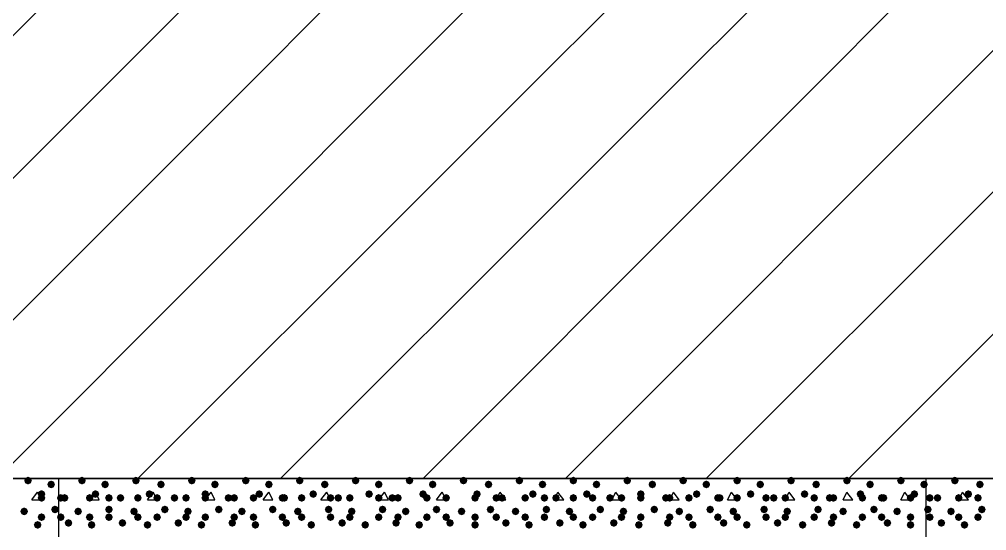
# Model space of a CAD drawing. Header units: millimetres. Extents: x 0 to 420, y 0 to 297.
# Drawn here: x 173.93 to 195.18, y 143.59 to 154.83 of the extents above; entities that cross this region are included whole.
import ezdxf

# ---------------------------------------------------------------- set-up
doc = ezdxf.new("R2010")
doc.units = ezdxf.units.MM
doc.layers.get('0').update_dxf_attribs({"linetype": 'CONTINUOUS'})

msp = doc.modelspace()

# ---------------------------------------------------------------- hatches: boundary and pattern name
at = {"true_color": 0x000007}
for points in [[(174.201667, 144.695333), (174.176796, 144.635537), (174.117, 144.610667), (174.057204, 144.635537), (174.032333, 144.695333), (174.057204, 144.755129), (174.117, 144.78), (174.176796, 144.755129)], [(194.564, 144.695333), (194.539129, 144.635537), (194.479333, 144.610667), (194.419537, 144.635537), (194.394667, 144.695333), (194.419537, 144.755129), (194.479333, 144.78), (194.539129, 144.755129)], [(174.709667, 144.610667), (174.684796, 144.550871), (174.625, 144.526), (174.565204, 144.550871), (174.540333, 144.610667), (174.565204, 144.670462), (174.625, 144.695333), (174.684796, 144.670463)], [(195.114333, 144.610667), (195.089463, 144.550871), (195.029667, 144.526), (194.969871, 144.550871), (194.945, 144.610667), (194.969871, 144.670462), (195.029667, 144.695333), (195.089462, 144.670463)], [(174.498, 144.399), (174.473129, 144.339204), (174.413333, 144.314333), (174.353538, 144.339204), (174.328667, 144.399), (174.353537, 144.458796), (174.413333, 144.483667), (174.473129, 144.458796)], [(174.498, 144.314333), (174.473129, 144.254537), (174.413333, 144.229667), (174.353538, 144.254537), (174.328667, 144.314333), (174.353537, 144.374129), (174.413333, 144.399), (174.473129, 144.374129)], [(194.013667, 144.314333), (193.988796, 144.254537), (193.929, 144.229667), (193.869204, 144.254537), (193.844333, 144.314333), (193.869204, 144.374129), (193.929, 144.399), (193.988796, 144.374129)], [(194.183, 144.314333), (194.158129, 144.254537), (194.098333, 144.229667), (194.038538, 144.254537), (194.013667, 144.314333), (194.038537, 144.374129), (194.098333, 144.399), (194.158129, 144.374129)], [(194.648667, 144.314333), (194.623796, 144.254537), (194.564, 144.229667), (194.504204, 144.254537), (194.479333, 144.314333), (194.504204, 144.374129), (194.564, 144.399), (194.623796, 144.374129)], [(194.860333, 144.399), (194.835462, 144.339204), (194.775667, 144.314333), (194.715871, 144.339204), (194.691, 144.399), (194.715871, 144.458796), (194.775667, 144.483667), (194.835462, 144.458796)], [(195.072, 144.314333), (195.047129, 144.254537), (194.987333, 144.229667), (194.927538, 144.254537), (194.902667, 144.314333), (194.927537, 144.374129), (194.987333, 144.399), (195.047129, 144.374129)], [(174.117, 144.018), (174.092129, 143.958204), (174.032333, 143.933333), (173.972537, 143.958204), (173.947667, 144.018), (173.972537, 144.077796), (174.032333, 144.102667), (174.092129, 144.077796)], [(174.794333, 144.060333), (174.769463, 144.000537), (174.709667, 143.975667), (174.649871, 144.000537), (174.625, 144.060333), (174.649871, 144.120129), (174.709667, 144.145), (174.769462, 144.120129)], [(193.971333, 144.060333), (193.946463, 144.000537), (193.886667, 143.975667), (193.826871, 144.000537), (193.802, 144.060333), (193.826871, 144.120129), (193.886667, 144.145), (193.946462, 144.120129)], [(194.479333, 144.018), (194.454463, 143.958204), (194.394667, 143.933333), (194.334871, 143.958204), (194.31, 144.018), (194.334871, 144.077796), (194.394667, 144.102667), (194.454462, 144.077796)], [(195.156667, 144.060333), (195.131796, 144.000537), (195.072, 143.975667), (195.012204, 144.000537), (194.987333, 144.060333), (195.012204, 144.120129), (195.072, 144.145), (195.131796, 144.120129)], [(174.498, 143.891), (174.473129, 143.831204), (174.413333, 143.806333), (174.353538, 143.831204), (174.328667, 143.891), (174.353537, 143.950796), (174.413333, 143.975667), (174.473129, 143.950796)], [(194.013667, 143.891), (193.988796, 143.831204), (193.929, 143.806333), (193.869204, 143.831204), (193.844333, 143.891), (193.869204, 143.950796), (193.929, 143.975667), (193.988796, 143.950796)], [(194.648667, 143.891), (194.623796, 143.831204), (194.564, 143.806333), (194.504204, 143.831204), (194.479333, 143.891), (194.504204, 143.950796), (194.564, 143.975667), (194.623796, 143.950796)], [(195.072, 143.891), (195.047129, 143.831204), (194.987333, 143.806333), (194.927538, 143.831204), (194.902667, 143.891), (194.927537, 143.950796), (194.987333, 143.975667), (195.047129, 143.950796)], [(174.413333, 143.721667), (174.388463, 143.661871), (174.328667, 143.637), (174.268871, 143.661871), (174.244, 143.721667), (174.268871, 143.781462), (174.328667, 143.806333), (174.388462, 143.781463)], [(194.267667, 143.764), (194.242796, 143.704204), (194.183, 143.679333), (194.123204, 143.704204), (194.098333, 143.764), (194.123204, 143.823796), (194.183, 143.848667), (194.242796, 143.823796)], [(194.775667, 143.721667), (194.750796, 143.661871), (194.691, 143.637), (194.631204, 143.661871), (194.606333, 143.721667), (194.631204, 143.781462), (194.691, 143.806333), (194.750796, 143.781463)]]:
    msp.add_hatch(color=0, dxfattribs=at).paths.add_polyline_path(points, flags=0)
at = {"true_color": 0x000008}
for points in [[(175.387, 144.695333), (175.362129, 144.635537), (175.302333, 144.610667), (175.242538, 144.635537), (175.217667, 144.695333), (175.242537, 144.755129), (175.302333, 144.78), (175.362129, 144.755129)], [(176.572333, 144.695333), (176.547462, 144.635537), (176.487667, 144.610667), (176.427871, 144.635537), (176.403, 144.695333), (176.427871, 144.755129), (176.487667, 144.78), (176.547462, 144.755129)], [(177.8, 144.695333), (177.775129, 144.635537), (177.715333, 144.610667), (177.655538, 144.635537), (177.630667, 144.695333), (177.655537, 144.755129), (177.715333, 144.78), (177.775129, 144.755129)], [(178.985333, 144.695333), (178.960462, 144.635537), (178.900667, 144.610667), (178.840871, 144.635537), (178.816, 144.695333), (178.840871, 144.755129), (178.900667, 144.78), (178.960462, 144.755129)], [(180.170667, 144.695333), (180.145796, 144.635537), (180.086, 144.610667), (180.026204, 144.635537), (180.001333, 144.695333), (180.026204, 144.755129), (180.086, 144.78), (180.145796, 144.755129)], [(181.398333, 144.695333), (181.373462, 144.635537), (181.313667, 144.610667), (181.253871, 144.635537), (181.229, 144.695333), (181.253871, 144.755129), (181.313667, 144.78), (181.373462, 144.755129)], [(182.583667, 144.695333), (182.558796, 144.635537), (182.499, 144.610667), (182.439204, 144.635537), (182.414333, 144.695333), (182.439204, 144.755129), (182.499, 144.78), (182.558796, 144.755129)], [(183.769, 144.695333), (183.744129, 144.635537), (183.684333, 144.610667), (183.624538, 144.635537), (183.599667, 144.695333), (183.624537, 144.755129), (183.684333, 144.78), (183.744129, 144.755129)], [(184.996667, 144.695333), (184.971796, 144.635537), (184.912, 144.610667), (184.852204, 144.635537), (184.827333, 144.695333), (184.852204, 144.755129), (184.912, 144.78), (184.971796, 144.755129)], [(186.182, 144.695333), (186.157129, 144.635537), (186.097333, 144.610667), (186.037537, 144.635537), (186.012667, 144.695333), (186.037537, 144.755129), (186.097333, 144.78), (186.157129, 144.755129)], [(187.367333, 144.695333), (187.342462, 144.635537), (187.282667, 144.610667), (187.222871, 144.635537), (187.198, 144.695333), (187.222871, 144.755129), (187.282667, 144.78), (187.342462, 144.755129)], [(188.595, 144.695333), (188.570129, 144.635537), (188.510333, 144.610667), (188.450538, 144.635537), (188.425667, 144.695333), (188.450537, 144.755129), (188.510333, 144.78), (188.570129, 144.755129)], [(189.780333, 144.695333), (189.755462, 144.635537), (189.695667, 144.610667), (189.635871, 144.635537), (189.611, 144.695333), (189.635871, 144.755129), (189.695667, 144.78), (189.755462, 144.755129)], [(190.965667, 144.695333), (190.940796, 144.635537), (190.881, 144.610667), (190.821204, 144.635537), (190.796333, 144.695333), (190.821204, 144.755129), (190.881, 144.78), (190.940796, 144.755129)], [(192.193333, 144.695333), (192.168462, 144.635537), (192.108667, 144.610667), (192.048871, 144.635537), (192.024, 144.695333), (192.048871, 144.755129), (192.108667, 144.78), (192.168462, 144.755129)], [(193.378667, 144.695333), (193.353796, 144.635537), (193.294, 144.610667), (193.234204, 144.635537), (193.209333, 144.695333), (193.234204, 144.755129), (193.294, 144.78), (193.353796, 144.755129)], [(175.895, 144.610667), (175.870129, 144.550871), (175.810333, 144.526), (175.750538, 144.550871), (175.725667, 144.610667), (175.750537, 144.670462), (175.810333, 144.695333), (175.870129, 144.670463)], [(177.122667, 144.610667), (177.097796, 144.550871), (177.038, 144.526), (176.978204, 144.550871), (176.953333, 144.610667), (176.978204, 144.670462), (177.038, 144.695333), (177.097796, 144.670463)], [(178.308, 144.610667), (178.283129, 144.550871), (178.223333, 144.526), (178.163538, 144.550871), (178.138667, 144.610667), (178.163537, 144.670462), (178.223333, 144.695333), (178.283129, 144.670463)], [(179.493333, 144.610667), (179.468462, 144.550871), (179.408667, 144.526), (179.348871, 144.550871), (179.324, 144.610667), (179.348871, 144.670462), (179.408667, 144.695333), (179.468462, 144.670463)], [(180.721, 144.610667), (180.696129, 144.550871), (180.636333, 144.526), (180.576538, 144.550871), (180.551667, 144.610667), (180.576537, 144.670462), (180.636333, 144.695333), (180.696129, 144.670463)], [(181.906333, 144.610667), (181.881463, 144.550871), (181.821667, 144.526), (181.761871, 144.550871), (181.737, 144.610667), (181.761871, 144.670462), (181.821667, 144.695333), (181.881462, 144.670463)], [(183.091667, 144.610667), (183.066796, 144.550871), (183.007, 144.526), (182.947204, 144.550871), (182.922333, 144.610667), (182.947204, 144.670462), (183.007, 144.695333), (183.066796, 144.670463)], [(184.319333, 144.610667), (184.294463, 144.550871), (184.234667, 144.526), (184.174871, 144.550871), (184.15, 144.610667), (184.174871, 144.670462), (184.234667, 144.695333), (184.294462, 144.670463)], [(185.504667, 144.610667), (185.479796, 144.550871), (185.42, 144.526), (185.360204, 144.550871), (185.335333, 144.610667), (185.360204, 144.670462), (185.42, 144.695333), (185.479796, 144.670463)], [(186.69, 144.610667), (186.665129, 144.550871), (186.605333, 144.526), (186.545538, 144.550871), (186.520667, 144.610667), (186.545537, 144.670462), (186.605333, 144.695333), (186.665129, 144.670463)], [(187.917667, 144.610667), (187.892796, 144.550871), (187.833, 144.526), (187.773204, 144.550871), (187.748333, 144.610667), (187.773204, 144.670462), (187.833, 144.695333), (187.892796, 144.670463)], [(189.103, 144.610667), (189.078129, 144.550871), (189.018333, 144.526), (188.958538, 144.550871), (188.933667, 144.610667), (188.958537, 144.670462), (189.018333, 144.695333), (189.078129, 144.670463)], [(190.288333, 144.610667), (190.263463, 144.550871), (190.203667, 144.526), (190.143871, 144.550871), (190.119, 144.610667), (190.143871, 144.670462), (190.203667, 144.695333), (190.263462, 144.670463)], [(191.516, 144.610667), (191.491129, 144.550871), (191.431333, 144.526), (191.371538, 144.550871), (191.346667, 144.610667), (191.371537, 144.670462), (191.431333, 144.695333), (191.491129, 144.670463)], [(192.701333, 144.610667), (192.676462, 144.550871), (192.616667, 144.526), (192.556871, 144.550871), (192.532, 144.610667), (192.556871, 144.670462), (192.616667, 144.695333), (192.676462, 144.670463)], [(193.886667, 144.610667), (193.861796, 144.550871), (193.802, 144.526), (193.742204, 144.550871), (193.717333, 144.610667), (193.742204, 144.670462), (193.802, 144.695333), (193.861796, 144.670463)], [(174.921333, 144.314333), (174.896462, 144.254537), (174.836667, 144.229667), (174.776871, 144.254537), (174.752, 144.314333), (174.776871, 144.374129), (174.836667, 144.399), (174.896462, 144.374129)], [(175.006, 144.314333), (174.981129, 144.254537), (174.921333, 144.229667), (174.861538, 144.254537), (174.836667, 144.314333), (174.861537, 144.374129), (174.921333, 144.399), (174.981129, 144.374129)], [(175.556333, 144.314333), (175.531462, 144.254537), (175.471667, 144.229667), (175.411871, 144.254537), (175.387, 144.314333), (175.411871, 144.374129), (175.471667, 144.399), (175.531462, 144.374129)], [(175.683333, 144.399), (175.658462, 144.339204), (175.598667, 144.314333), (175.538871, 144.339204), (175.514, 144.399), (175.538871, 144.458796), (175.598667, 144.483667), (175.658462, 144.458796)], [(175.979667, 144.314333), (175.954796, 144.254537), (175.895, 144.229667), (175.835204, 144.254537), (175.810333, 144.314333), (175.835204, 144.374129), (175.895, 144.399), (175.954796, 144.374129)], [(176.233667, 144.314333), (176.208796, 144.254537), (176.149, 144.229667), (176.089204, 144.254537), (176.064333, 144.314333), (176.089204, 144.374129), (176.149, 144.399), (176.208796, 144.374129)], [(176.614667, 144.314333), (176.589796, 144.254537), (176.53, 144.229667), (176.470204, 144.254537), (176.445333, 144.314333), (176.470204, 144.374129), (176.53, 144.399), (176.589796, 144.374129)], [(176.868667, 144.399), (176.843796, 144.339204), (176.784, 144.314333), (176.724204, 144.339204), (176.699333, 144.399), (176.724204, 144.458796), (176.784, 144.483667), (176.843796, 144.458796)], [(177.038, 144.314333), (177.013129, 144.254537), (176.953333, 144.229667), (176.893538, 144.254537), (176.868667, 144.314333), (176.893537, 144.374129), (176.953333, 144.399), (177.013129, 144.374129)], [(177.419, 144.314333), (177.394129, 144.254537), (177.334333, 144.229667), (177.274538, 144.254537), (177.249667, 144.314333), (177.274537, 144.374129), (177.334333, 144.399), (177.394129, 144.374129)], [(177.673, 144.314333), (177.648129, 144.254537), (177.588333, 144.229667), (177.528538, 144.254537), (177.503667, 144.314333), (177.528537, 144.374129), (177.588333, 144.399), (177.648129, 144.374129)], [(178.096333, 144.399), (178.071463, 144.339204), (178.011667, 144.314333), (177.951871, 144.339204), (177.927, 144.399), (177.951871, 144.458796), (178.011667, 144.483667), (178.071462, 144.458796)], [(178.096333, 144.314333), (178.071463, 144.254537), (178.011667, 144.229667), (177.951871, 144.254537), (177.927, 144.314333), (177.951871, 144.374129), (178.011667, 144.399), (178.071462, 144.374129)], [(178.604333, 144.314333), (178.579463, 144.254537), (178.519667, 144.229667), (178.459871, 144.254537), (178.435, 144.314333), (178.459871, 144.374129), (178.519667, 144.399), (178.579462, 144.374129)], [(178.731333, 144.314333), (178.706462, 144.254537), (178.646667, 144.229667), (178.586871, 144.254537), (178.562, 144.314333), (178.586871, 144.374129), (178.646667, 144.399), (178.706462, 144.374129)], [(179.154667, 144.314333), (179.129796, 144.254537), (179.07, 144.229667), (179.010204, 144.254537), (178.985333, 144.314333), (179.010204, 144.374129), (179.07, 144.399), (179.129796, 144.374129)], [(179.281667, 144.399), (179.256796, 144.339204), (179.197, 144.314333), (179.137204, 144.339204), (179.112333, 144.399), (179.137204, 144.458796), (179.197, 144.483667), (179.256796, 144.458796)], [(179.789667, 144.314333), (179.764796, 144.254537), (179.705, 144.229667), (179.645204, 144.254537), (179.620333, 144.314333), (179.645204, 144.374129), (179.705, 144.399), (179.764796, 144.374129)], [(179.832, 144.314333), (179.807129, 144.254537), (179.747333, 144.229667), (179.687537, 144.254537), (179.662667, 144.314333), (179.687537, 144.374129), (179.747333, 144.399), (179.807129, 144.374129)], [(180.213, 144.314333), (180.188129, 144.254537), (180.128333, 144.229667), (180.068537, 144.254537), (180.043667, 144.314333), (180.068537, 144.374129), (180.128333, 144.399), (180.188129, 144.374129)], [(180.467, 144.399), (180.442129, 144.339204), (180.382333, 144.314333), (180.322538, 144.339204), (180.297667, 144.399), (180.322537, 144.458796), (180.382333, 144.483667), (180.442129, 144.458796)], [(180.848, 144.314333), (180.823129, 144.254537), (180.763333, 144.229667), (180.703537, 144.254537), (180.678667, 144.314333), (180.703537, 144.374129), (180.763333, 144.399), (180.823129, 144.374129)], [(181.017333, 144.314333), (180.992462, 144.254537), (180.932667, 144.229667), (180.872871, 144.254537), (180.848, 144.314333), (180.872871, 144.374129), (180.932667, 144.399), (180.992462, 144.374129)], [(181.271333, 144.314333), (181.246462, 144.254537), (181.186667, 144.229667), (181.126871, 144.254537), (181.102, 144.314333), (181.126871, 144.374129), (181.186667, 144.399), (181.246462, 144.374129)], [(181.694667, 144.399), (181.669796, 144.339204), (181.61, 144.314333), (181.550204, 144.339204), (181.525333, 144.399), (181.550204, 144.458796), (181.61, 144.483667), (181.669796, 144.458796)], [(181.906333, 144.314333), (181.881463, 144.254537), (181.821667, 144.229667), (181.761871, 144.254537), (181.737, 144.314333), (181.761871, 144.374129), (181.821667, 144.399), (181.881462, 144.374129)], [(182.202667, 144.314333), (182.177796, 144.254537), (182.118, 144.229667), (182.058204, 144.254537), (182.033333, 144.314333), (182.058204, 144.374129), (182.118, 144.399), (182.177796, 144.374129)], [(182.329667, 144.314333), (182.304796, 144.254537), (182.245, 144.229667), (182.185204, 144.254537), (182.160333, 144.314333), (182.185204, 144.374129), (182.245, 144.399), (182.304796, 144.374129)], [(182.88, 144.399), (182.855129, 144.339204), (182.795333, 144.314333), (182.735538, 144.339204), (182.710667, 144.399), (182.735537, 144.458796), (182.795333, 144.483667), (182.855129, 144.458796)], [(182.964667, 144.314333), (182.939796, 144.254537), (182.88, 144.229667), (182.820204, 144.254537), (182.795333, 144.314333), (182.820204, 144.374129), (182.88, 144.399), (182.939796, 144.374129)], [(183.388, 144.314333), (183.363129, 144.254537), (183.303333, 144.229667), (183.243538, 144.254537), (183.218667, 144.314333), (183.243537, 144.374129), (183.303333, 144.399), (183.363129, 144.374129)], [(183.388, 144.314333), (183.363129, 144.254537), (183.303333, 144.229667), (183.243538, 144.254537), (183.218667, 144.314333), (183.243537, 144.374129), (183.303333, 144.399), (183.363129, 144.374129)], [(184.023, 144.314333), (183.998129, 144.254537), (183.938333, 144.229667), (183.878537, 144.254537), (183.853667, 144.314333), (183.878537, 144.374129), (183.938333, 144.399), (183.998129, 144.374129)], [(184.065333, 144.399), (184.040462, 144.339204), (183.980667, 144.314333), (183.920871, 144.339204), (183.896, 144.399), (183.920871, 144.458796), (183.980667, 144.483667), (184.040462, 144.458796)], [(184.488667, 144.314333), (184.463796, 144.254537), (184.404, 144.229667), (184.344204, 144.254537), (184.319333, 144.314333), (184.344204, 144.374129), (184.404, 144.399), (184.463796, 144.374129)], [(184.615667, 144.314333), (184.590796, 144.254537), (184.531, 144.229667), (184.471204, 144.254537), (184.446333, 144.314333), (184.471204, 144.374129), (184.531, 144.399), (184.590796, 144.374129)], [(185.123667, 144.314333), (185.098796, 144.254537), (185.039, 144.229667), (184.979204, 144.254537), (184.954333, 144.314333), (184.979204, 144.374129), (185.039, 144.399), (185.098796, 144.374129)], [(185.293, 144.399), (185.268129, 144.339204), (185.208333, 144.314333), (185.148538, 144.339204), (185.123667, 144.399), (185.148537, 144.458796), (185.208333, 144.483667), (185.268129, 144.458796)], [(185.547, 144.314333), (185.522129, 144.254537), (185.462333, 144.229667), (185.402537, 144.254537), (185.377667, 144.314333), (185.402537, 144.374129), (185.462333, 144.399), (185.522129, 144.374129)], [(185.801, 144.314333), (185.776129, 144.254537), (185.716333, 144.229667), (185.656538, 144.254537), (185.631667, 144.314333), (185.656537, 144.374129), (185.716333, 144.399), (185.776129, 144.374129)], [(186.182, 144.314333), (186.157129, 144.254537), (186.097333, 144.229667), (186.037537, 144.254537), (186.012667, 144.314333), (186.037537, 144.374129), (186.097333, 144.399), (186.157129, 144.374129)], [(186.478333, 144.399), (186.453463, 144.339204), (186.393667, 144.314333), (186.333871, 144.339204), (186.309, 144.399), (186.333871, 144.458796), (186.393667, 144.483667), (186.453462, 144.458796)], [(186.605333, 144.314333), (186.580462, 144.254537), (186.520667, 144.229667), (186.460871, 144.254537), (186.436, 144.314333), (186.460871, 144.374129), (186.520667, 144.399), (186.580462, 144.374129)], [(186.986333, 144.314333), (186.961462, 144.254537), (186.901667, 144.229667), (186.841871, 144.254537), (186.817, 144.314333), (186.841871, 144.374129), (186.901667, 144.399), (186.961462, 144.374129)], [(187.240333, 144.314333), (187.215462, 144.254537), (187.155667, 144.229667), (187.095871, 144.254537), (187.071, 144.314333), (187.095871, 144.374129), (187.155667, 144.399), (187.215462, 144.374129)], [(187.663667, 144.399), (187.638796, 144.339204), (187.579, 144.314333), (187.519204, 144.339204), (187.494333, 144.399), (187.519204, 144.458796), (187.579, 144.483667), (187.638796, 144.458796)], [(187.663667, 144.314333), (187.638796, 144.254537), (187.579, 144.229667), (187.519204, 144.254537), (187.494333, 144.314333), (187.519204, 144.374129), (187.579, 144.399), (187.638796, 144.374129)], [(188.214, 144.314333), (188.189129, 144.254537), (188.129333, 144.229667), (188.069538, 144.254537), (188.044667, 144.314333), (188.069537, 144.374129), (188.129333, 144.399), (188.189129, 144.374129)], [(188.298667, 144.314333), (188.273796, 144.254537), (188.214, 144.229667), (188.154204, 144.254537), (188.129333, 144.314333), (188.154204, 144.374129), (188.214, 144.399), (188.273796, 144.374129)], [(188.722, 144.314333), (188.697129, 144.254537), (188.637333, 144.229667), (188.577538, 144.254537), (188.552667, 144.314333), (188.577537, 144.374129), (188.637333, 144.399), (188.697129, 144.374129)], [(188.891333, 144.399), (188.866462, 144.339204), (188.806667, 144.314333), (188.746871, 144.339204), (188.722, 144.399), (188.746871, 144.458796), (188.806667, 144.483667), (188.866462, 144.458796)], [(189.357, 144.314333), (189.332129, 144.254537), (189.272333, 144.229667), (189.212538, 144.254537), (189.187667, 144.314333), (189.212537, 144.374129), (189.272333, 144.399), (189.332129, 144.374129)], [(189.399333, 144.314333), (189.374462, 144.254537), (189.314667, 144.229667), (189.254871, 144.254537), (189.23, 144.314333), (189.254871, 144.374129), (189.314667, 144.399), (189.374462, 144.374129)], [(189.780333, 144.314333), (189.755462, 144.254537), (189.695667, 144.229667), (189.635871, 144.254537), (189.611, 144.314333), (189.635871, 144.374129), (189.695667, 144.399), (189.755462, 144.374129)], [(190.076667, 144.399), (190.051796, 144.339204), (189.992, 144.314333), (189.932204, 144.339204), (189.907333, 144.399), (189.932204, 144.458796), (189.992, 144.483667), (190.051796, 144.458796)], [(190.415333, 144.314333), (190.390462, 144.254537), (190.330667, 144.229667), (190.270871, 144.254537), (190.246, 144.314333), (190.270871, 144.374129), (190.330667, 144.399), (190.390462, 144.374129)], [(190.584667, 144.314333), (190.559796, 144.254537), (190.5, 144.229667), (190.440204, 144.254537), (190.415333, 144.314333), (190.440204, 144.374129), (190.5, 144.399), (190.559796, 144.374129)], [(190.838667, 144.314333), (190.813796, 144.254537), (190.754, 144.229667), (190.694204, 144.254537), (190.669333, 144.314333), (190.694204, 144.374129), (190.754, 144.399), (190.813796, 144.374129)], [(191.262, 144.399), (191.237129, 144.339204), (191.177333, 144.314333), (191.117538, 144.339204), (191.092667, 144.399), (191.117537, 144.458796), (191.177333, 144.483667), (191.237129, 144.458796)], [(191.473667, 144.314333), (191.448796, 144.254537), (191.389, 144.229667), (191.329204, 144.254537), (191.304333, 144.314333), (191.329204, 144.374129), (191.389, 144.399), (191.448796, 144.374129)], [(191.812333, 144.314333), (191.787463, 144.254537), (191.727667, 144.229667), (191.667871, 144.254537), (191.643, 144.314333), (191.667871, 144.374129), (191.727667, 144.399), (191.787462, 144.374129)], [(191.897, 144.314333), (191.872129, 144.254537), (191.812333, 144.229667), (191.752537, 144.254537), (191.727667, 144.314333), (191.752537, 144.374129), (191.812333, 144.399), (191.872129, 144.374129)], [(192.489667, 144.399), (192.464796, 144.339204), (192.405, 144.314333), (192.345204, 144.339204), (192.320333, 144.399), (192.345204, 144.458796), (192.405, 144.483667), (192.464796, 144.458796)], [(192.532, 144.314333), (192.507129, 144.254537), (192.447333, 144.229667), (192.387538, 144.254537), (192.362667, 144.314333), (192.387537, 144.374129), (192.447333, 144.399), (192.507129, 144.374129)], [(192.955333, 144.314333), (192.930462, 144.254537), (192.870667, 144.229667), (192.810871, 144.254537), (192.786, 144.314333), (192.810871, 144.374129), (192.870667, 144.399), (192.930462, 144.374129)], [(192.997667, 144.314333), (192.972796, 144.254537), (192.913, 144.229667), (192.853204, 144.254537), (192.828333, 144.314333), (192.853204, 144.374129), (192.913, 144.399), (192.972796, 144.374129)], [(193.590333, 144.314333), (193.565462, 144.254537), (193.505667, 144.229667), (193.445871, 144.254537), (193.421, 144.314333), (193.445871, 144.374129), (193.505667, 144.399), (193.565462, 144.374129)], [(193.675, 144.399), (193.650129, 144.339204), (193.590333, 144.314333), (193.530538, 144.339204), (193.505667, 144.399), (193.530537, 144.458796), (193.590333, 144.483667), (193.650129, 144.458796)], [(175.302333, 144.018), (175.277462, 143.958204), (175.217667, 143.933333), (175.157871, 143.958204), (175.133, 144.018), (175.157871, 144.077796), (175.217667, 144.102667), (175.277462, 144.077796)], [(175.979667, 144.060333), (175.954796, 144.000537), (175.895, 143.975667), (175.835204, 144.000537), (175.810333, 144.060333), (175.835204, 144.120129), (175.895, 144.145), (175.954796, 144.120129)], [(176.53, 144.018), (176.505129, 143.958204), (176.445333, 143.933333), (176.385538, 143.958204), (176.360667, 144.018), (176.385537, 144.077796), (176.445333, 144.102667), (176.505129, 144.077796)], [(177.207333, 144.060333), (177.182462, 144.000537), (177.122667, 143.975667), (177.062871, 144.000537), (177.038, 144.060333), (177.062871, 144.120129), (177.122667, 144.145), (177.182462, 144.120129)], [(177.715333, 144.018), (177.690462, 143.958204), (177.630667, 143.933333), (177.570871, 143.958204), (177.546, 144.018), (177.570871, 144.077796), (177.630667, 144.102667), (177.690462, 144.077796)], [(178.392667, 144.060333), (178.367796, 144.000537), (178.308, 143.975667), (178.248204, 144.000537), (178.223333, 144.060333), (178.248204, 144.120129), (178.308, 144.145), (178.367796, 144.120129)], [(178.900667, 144.018), (178.875796, 143.958204), (178.816, 143.933333), (178.756204, 143.958204), (178.731333, 144.018), (178.756204, 144.077796), (178.816, 144.102667), (178.875796, 144.077796)], [(179.578, 144.060333), (179.553129, 144.000537), (179.493333, 143.975667), (179.433538, 144.000537), (179.408667, 144.060333), (179.433537, 144.120129), (179.493333, 144.145), (179.553129, 144.120129)], [(180.128333, 144.018), (180.103462, 143.958204), (180.043667, 143.933333), (179.983871, 143.958204), (179.959, 144.018), (179.983871, 144.077796), (180.043667, 144.102667), (180.103462, 144.077796)], [(180.805667, 144.060333), (180.780796, 144.000537), (180.721, 143.975667), (180.661204, 144.000537), (180.636333, 144.060333), (180.661204, 144.120129), (180.721, 144.145), (180.780796, 144.120129)], [(181.313667, 144.018), (181.288796, 143.958204), (181.229, 143.933333), (181.169204, 143.958204), (181.144333, 144.018), (181.169204, 144.077796), (181.229, 144.102667), (181.288796, 144.077796)], [(181.991, 144.060333), (181.966129, 144.000537), (181.906333, 143.975667), (181.846538, 144.000537), (181.821667, 144.060333), (181.846537, 144.120129), (181.906333, 144.145), (181.966129, 144.120129)], [(182.499, 144.018), (182.474129, 143.958204), (182.414333, 143.933333), (182.354537, 143.958204), (182.329667, 144.018), (182.354537, 144.077796), (182.414333, 144.102667), (182.474129, 144.077796)], [(183.176333, 144.060333), (183.151462, 144.000537), (183.091667, 143.975667), (183.031871, 144.000537), (183.007, 144.060333), (183.031871, 144.120129), (183.091667, 144.145), (183.151462, 144.120129)], [(183.726667, 144.018), (183.701796, 143.958204), (183.642, 143.933333), (183.582204, 143.958204), (183.557333, 144.018), (183.582204, 144.077796), (183.642, 144.102667), (183.701796, 144.077796)], [(184.361667, 144.060333), (184.336796, 144.000537), (184.277, 143.975667), (184.217204, 144.000537), (184.192333, 144.060333), (184.217204, 144.120129), (184.277, 144.145), (184.336796, 144.120129)], [(184.912, 144.018), (184.887129, 143.958204), (184.827333, 143.933333), (184.767538, 143.958204), (184.742667, 144.018), (184.767537, 144.077796), (184.827333, 144.102667), (184.887129, 144.077796)], [(185.589333, 144.060333), (185.564462, 144.000537), (185.504667, 143.975667), (185.444871, 144.000537), (185.42, 144.060333), (185.444871, 144.120129), (185.504667, 144.145), (185.564462, 144.120129)], [(186.097333, 144.018), (186.072462, 143.958204), (186.012667, 143.933333), (185.952871, 143.958204), (185.928, 144.018), (185.952871, 144.077796), (186.012667, 144.102667), (186.072462, 144.077796)], [(186.774667, 144.060333), (186.749796, 144.000537), (186.69, 143.975667), (186.630204, 144.000537), (186.605333, 144.060333), (186.630204, 144.120129), (186.69, 144.145), (186.749796, 144.120129)], [(187.282667, 144.018), (187.257796, 143.958204), (187.198, 143.933333), (187.138204, 143.958204), (187.113333, 144.018), (187.138204, 144.077796), (187.198, 144.102667), (187.257796, 144.077796)], [(187.96, 144.060333), (187.935129, 144.000537), (187.875333, 143.975667), (187.815538, 144.000537), (187.790667, 144.060333), (187.815537, 144.120129), (187.875333, 144.145), (187.935129, 144.120129)], [(188.510333, 144.018), (188.485462, 143.958204), (188.425667, 143.933333), (188.365871, 143.958204), (188.341, 144.018), (188.365871, 144.077796), (188.425667, 144.102667), (188.485462, 144.077796)], [(189.187667, 144.060333), (189.162796, 144.000537), (189.103, 143.975667), (189.043204, 144.000537), (189.018333, 144.060333), (189.043204, 144.120129), (189.103, 144.145), (189.162796, 144.120129)], [(189.695667, 144.018), (189.670796, 143.958204), (189.611, 143.933333), (189.551204, 143.958204), (189.526333, 144.018), (189.551204, 144.077796), (189.611, 144.102667), (189.670796, 144.077796)], [(190.373, 144.060333), (190.348129, 144.000537), (190.288333, 143.975667), (190.228538, 144.000537), (190.203667, 144.060333), (190.228537, 144.120129), (190.288333, 144.145), (190.348129, 144.120129)], [(190.881, 144.018), (190.856129, 143.958204), (190.796333, 143.933333), (190.736538, 143.958204), (190.711667, 144.018), (190.736537, 144.077796), (190.796333, 144.102667), (190.856129, 144.077796)], [(191.558333, 144.060333), (191.533462, 144.000537), (191.473667, 143.975667), (191.413871, 144.000537), (191.389, 144.060333), (191.413871, 144.120129), (191.473667, 144.145), (191.533462, 144.120129)], [(192.108667, 144.018), (192.083796, 143.958204), (192.024, 143.933333), (191.964204, 143.958204), (191.939333, 144.018), (191.964204, 144.077796), (192.024, 144.102667), (192.083796, 144.077796)], [(192.786, 144.060333), (192.761129, 144.000537), (192.701333, 143.975667), (192.641538, 144.000537), (192.616667, 144.060333), (192.641537, 144.120129), (192.701333, 144.145), (192.761129, 144.120129)], [(193.294, 144.018), (193.269129, 143.958204), (193.209333, 143.933333), (193.149538, 143.958204), (193.124667, 144.018), (193.149537, 144.077796), (193.209333, 144.102667), (193.269129, 144.077796)], [(174.921333, 143.891), (174.896462, 143.831204), (174.836667, 143.806333), (174.776871, 143.831204), (174.752, 143.891), (174.776871, 143.950796), (174.836667, 143.975667), (174.896462, 143.950796)], [(175.556333, 143.891), (175.531462, 143.831204), (175.471667, 143.806333), (175.411871, 143.831204), (175.387, 143.891), (175.411871, 143.950796), (175.471667, 143.975667), (175.531462, 143.950796)], [(175.979667, 143.891), (175.954796, 143.831204), (175.895, 143.806333), (175.835204, 143.831204), (175.810333, 143.891), (175.835204, 143.950796), (175.895, 143.975667), (175.954796, 143.950796)], [(176.614667, 143.891), (176.589796, 143.831204), (176.53, 143.806333), (176.470204, 143.831204), (176.445333, 143.891), (176.470204, 143.950796), (176.53, 143.975667), (176.589796, 143.950796)], [(177.038, 143.891), (177.013129, 143.831204), (176.953333, 143.806333), (176.893538, 143.831204), (176.868667, 143.891), (176.893537, 143.950796), (176.953333, 143.975667), (177.013129, 143.950796)], [(177.673, 143.891), (177.648129, 143.831204), (177.588333, 143.806333), (177.528538, 143.831204), (177.503667, 143.891), (177.528537, 143.950796), (177.588333, 143.975667), (177.648129, 143.950796)], [(178.096333, 143.891), (178.071463, 143.831204), (178.011667, 143.806333), (177.951871, 143.831204), (177.927, 143.891), (177.951871, 143.950796), (178.011667, 143.975667), (178.071462, 143.950796)], [(178.731333, 143.891), (178.706462, 143.831204), (178.646667, 143.806333), (178.586871, 143.831204), (178.562, 143.891), (178.586871, 143.950796), (178.646667, 143.975667), (178.706462, 143.950796)], [(179.154667, 143.891), (179.129796, 143.831204), (179.07, 143.806333), (179.010204, 143.831204), (178.985333, 143.891), (179.010204, 143.950796), (179.07, 143.975667), (179.129796, 143.950796)], [(179.789667, 143.891), (179.764796, 143.831204), (179.705, 143.806333), (179.645204, 143.831204), (179.620333, 143.891), (179.645204, 143.950796), (179.705, 143.975667), (179.764796, 143.950796)], [(180.213, 143.891), (180.188129, 143.831204), (180.128333, 143.806333), (180.068537, 143.831204), (180.043667, 143.891), (180.068537, 143.950796), (180.128333, 143.975667), (180.188129, 143.950796)], [(180.848, 143.891), (180.823129, 143.831204), (180.763333, 143.806333), (180.703537, 143.831204), (180.678667, 143.891), (180.703537, 143.950796), (180.763333, 143.975667), (180.823129, 143.950796)], [(181.271333, 143.891), (181.246462, 143.831204), (181.186667, 143.806333), (181.126871, 143.831204), (181.102, 143.891), (181.126871, 143.950796), (181.186667, 143.975667), (181.246462, 143.950796)], [(181.906333, 143.891), (181.881463, 143.831204), (181.821667, 143.806333), (181.761871, 143.831204), (181.737, 143.891), (181.761871, 143.950796), (181.821667, 143.975667), (181.881462, 143.950796)], [(182.329667, 143.891), (182.304796, 143.831204), (182.245, 143.806333), (182.185204, 143.831204), (182.160333, 143.891), (182.185204, 143.950796), (182.245, 143.975667), (182.304796, 143.950796)], [(182.964667, 143.891), (182.939796, 143.831204), (182.88, 143.806333), (182.820204, 143.831204), (182.795333, 143.891), (182.820204, 143.950796), (182.88, 143.975667), (182.939796, 143.950796)], [(183.388, 143.891), (183.363129, 143.831204), (183.303333, 143.806333), (183.243538, 143.831204), (183.218667, 143.891), (183.243537, 143.950796), (183.303333, 143.975667), (183.363129, 143.950796)], [(184.023, 143.891), (183.998129, 143.831204), (183.938333, 143.806333), (183.878537, 143.831204), (183.853667, 143.891), (183.878537, 143.950796), (183.938333, 143.975667), (183.998129, 143.950796)], [(184.488667, 143.891), (184.463796, 143.831204), (184.404, 143.806333), (184.344204, 143.831204), (184.319333, 143.891), (184.344204, 143.950796), (184.404, 143.975667), (184.463796, 143.950796)], [(185.123667, 143.891), (185.098796, 143.831204), (185.039, 143.806333), (184.979204, 143.831204), (184.954333, 143.891), (184.979204, 143.950796), (185.039, 143.975667), (185.098796, 143.950796)], [(185.547, 143.891), (185.522129, 143.831204), (185.462333, 143.806333), (185.402537, 143.831204), (185.377667, 143.891), (185.402537, 143.950796), (185.462333, 143.975667), (185.522129, 143.950796)], [(186.182, 143.891), (186.157129, 143.831204), (186.097333, 143.806333), (186.037537, 143.831204), (186.012667, 143.891), (186.037537, 143.950796), (186.097333, 143.975667), (186.157129, 143.950796)], [(186.605333, 143.891), (186.580462, 143.831204), (186.520667, 143.806333), (186.460871, 143.831204), (186.436, 143.891), (186.460871, 143.950796), (186.520667, 143.975667), (186.580462, 143.950796)], [(187.240333, 143.891), (187.215462, 143.831204), (187.155667, 143.806333), (187.095871, 143.831204), (187.071, 143.891), (187.095871, 143.950796), (187.155667, 143.975667), (187.215462, 143.950796)], [(187.663667, 143.891), (187.638796, 143.831204), (187.579, 143.806333), (187.519204, 143.831204), (187.494333, 143.891), (187.519204, 143.950796), (187.579, 143.975667), (187.638796, 143.950796)], [(188.298667, 143.891), (188.273796, 143.831204), (188.214, 143.806333), (188.154204, 143.831204), (188.129333, 143.891), (188.154204, 143.950796), (188.214, 143.975667), (188.273796, 143.950796)], [(188.722, 143.891), (188.697129, 143.831204), (188.637333, 143.806333), (188.577538, 143.831204), (188.552667, 143.891), (188.577537, 143.950796), (188.637333, 143.975667), (188.697129, 143.950796)], [(189.357, 143.891), (189.332129, 143.831204), (189.272333, 143.806333), (189.212538, 143.831204), (189.187667, 143.891), (189.212537, 143.950796), (189.272333, 143.975667), (189.332129, 143.950796)], [(189.780333, 143.891), (189.755462, 143.831204), (189.695667, 143.806333), (189.635871, 143.831204), (189.611, 143.891), (189.635871, 143.950796), (189.695667, 143.975667), (189.755462, 143.950796)], [(190.415333, 143.891), (190.390462, 143.831204), (190.330667, 143.806333), (190.270871, 143.831204), (190.246, 143.891), (190.270871, 143.950796), (190.330667, 143.975667), (190.390462, 143.950796)], [(190.838667, 143.891), (190.813796, 143.831204), (190.754, 143.806333), (190.694204, 143.831204), (190.669333, 143.891), (190.694204, 143.950796), (190.754, 143.975667), (190.813796, 143.950796)], [(191.473667, 143.891), (191.448796, 143.831204), (191.389, 143.806333), (191.329204, 143.831204), (191.304333, 143.891), (191.329204, 143.950796), (191.389, 143.975667), (191.448796, 143.950796)], [(191.897, 143.891), (191.872129, 143.831204), (191.812333, 143.806333), (191.752537, 143.831204), (191.727667, 143.891), (191.752537, 143.950796), (191.812333, 143.975667), (191.872129, 143.950796)], [(192.532, 143.891), (192.507129, 143.831204), (192.447333, 143.806333), (192.387538, 143.831204), (192.362667, 143.891), (192.387537, 143.950796), (192.447333, 143.975667), (192.507129, 143.950796)], [(192.955333, 143.891), (192.930462, 143.831204), (192.870667, 143.806333), (192.810871, 143.831204), (192.786, 143.891), (192.810871, 143.950796), (192.870667, 143.975667), (192.930462, 143.950796)], [(193.590333, 143.891), (193.565462, 143.831204), (193.505667, 143.806333), (193.445871, 143.831204), (193.421, 143.891), (193.445871, 143.950796), (193.505667, 143.975667), (193.565462, 143.950796)], [(175.090667, 143.764), (175.065796, 143.704204), (175.006, 143.679333), (174.946204, 143.704204), (174.921333, 143.764), (174.946204, 143.823796), (175.006, 143.848667), (175.065796, 143.823796)], [(175.598667, 143.721667), (175.573796, 143.661871), (175.514, 143.637), (175.454204, 143.661871), (175.429333, 143.721667), (175.454204, 143.781462), (175.514, 143.806333), (175.573796, 143.781463)], [(176.276, 143.764), (176.251129, 143.704204), (176.191333, 143.679333), (176.131538, 143.704204), (176.106667, 143.764), (176.131537, 143.823796), (176.191333, 143.848667), (176.251129, 143.823796)], [(176.826333, 143.721667), (176.801462, 143.661871), (176.741667, 143.637), (176.681871, 143.661871), (176.657, 143.721667), (176.681871, 143.781462), (176.741667, 143.806333), (176.801462, 143.781463)], [(177.503667, 143.764), (177.478796, 143.704204), (177.419, 143.679333), (177.359204, 143.704204), (177.334333, 143.764), (177.359204, 143.823796), (177.419, 143.848667), (177.478796, 143.823796)], [(178.011667, 143.721667), (177.986796, 143.661871), (177.927, 143.637), (177.867204, 143.661871), (177.842333, 143.721667), (177.867204, 143.781462), (177.927, 143.806333), (177.986796, 143.781463)], [(178.689, 143.764), (178.664129, 143.704204), (178.604333, 143.679333), (178.544537, 143.704204), (178.519667, 143.764), (178.544537, 143.823796), (178.604333, 143.848667), (178.664129, 143.823796)], [(179.197, 143.721667), (179.172129, 143.661871), (179.112333, 143.637), (179.052538, 143.661871), (179.027667, 143.721667), (179.052537, 143.781462), (179.112333, 143.806333), (179.172129, 143.781463)], [(179.874333, 143.764), (179.849463, 143.704204), (179.789667, 143.679333), (179.729871, 143.704204), (179.705, 143.764), (179.729871, 143.823796), (179.789667, 143.848667), (179.849462, 143.823796)], [(180.424667, 143.721667), (180.399796, 143.661871), (180.34, 143.637), (180.280204, 143.661871), (180.255333, 143.721667), (180.280204, 143.781462), (180.34, 143.806333), (180.399796, 143.781463)], [(181.102, 143.764), (181.077129, 143.704204), (181.017333, 143.679333), (180.957538, 143.704204), (180.932667, 143.764), (180.957537, 143.823796), (181.017333, 143.848667), (181.077129, 143.823796)], [(181.61, 143.721667), (181.585129, 143.661871), (181.525333, 143.637), (181.465538, 143.661871), (181.440667, 143.721667), (181.465537, 143.781462), (181.525333, 143.806333), (181.585129, 143.781463)], [(182.287333, 143.764), (182.262462, 143.704204), (182.202667, 143.679333), (182.142871, 143.704204), (182.118, 143.764), (182.142871, 143.823796), (182.202667, 143.848667), (182.262462, 143.823796)], [(182.795333, 143.721667), (182.770462, 143.661871), (182.710667, 143.637), (182.650871, 143.661871), (182.626, 143.721667), (182.650871, 143.781462), (182.710667, 143.806333), (182.770462, 143.781463)], [(183.472667, 143.764), (183.447796, 143.704204), (183.388, 143.679333), (183.328204, 143.704204), (183.303333, 143.764), (183.328204, 143.823796), (183.388, 143.848667), (183.447796, 143.823796)], [(184.023, 143.721667), (183.998129, 143.661871), (183.938333, 143.637), (183.878537, 143.661871), (183.853667, 143.721667), (183.878537, 143.781462), (183.938333, 143.806333), (183.998129, 143.781463)], [(184.700333, 143.764), (184.675462, 143.704204), (184.615667, 143.679333), (184.555871, 143.704204), (184.531, 143.764), (184.555871, 143.823796), (184.615667, 143.848667), (184.675462, 143.823796)], [(185.208333, 143.721667), (185.183462, 143.661871), (185.123667, 143.637), (185.063871, 143.661871), (185.039, 143.721667), (185.063871, 143.781462), (185.123667, 143.806333), (185.183462, 143.781463)], [(185.885667, 143.764), (185.860796, 143.704204), (185.801, 143.679333), (185.741204, 143.704204), (185.716333, 143.764), (185.741204, 143.823796), (185.801, 143.848667), (185.860796, 143.823796)], [(186.393667, 143.721667), (186.368796, 143.661871), (186.309, 143.637), (186.249204, 143.661871), (186.224333, 143.721667), (186.249204, 143.781462), (186.309, 143.806333), (186.368796, 143.781463)], [(187.071, 143.764), (187.046129, 143.704204), (186.986333, 143.679333), (186.926538, 143.704204), (186.901667, 143.764), (186.926537, 143.823796), (186.986333, 143.848667), (187.046129, 143.823796)], [(187.621333, 143.721667), (187.596462, 143.661871), (187.536667, 143.637), (187.476871, 143.661871), (187.452, 143.721667), (187.476871, 143.781462), (187.536667, 143.806333), (187.596462, 143.781463)], [(188.256333, 143.764), (188.231462, 143.704204), (188.171667, 143.679333), (188.111871, 143.704204), (188.087, 143.764), (188.111871, 143.823796), (188.171667, 143.848667), (188.231462, 143.823796)], [(188.806667, 143.721667), (188.781796, 143.661871), (188.722, 143.637), (188.662204, 143.661871), (188.637333, 143.721667), (188.662204, 143.781462), (188.722, 143.806333), (188.781796, 143.781463)], [(189.484, 143.764), (189.459129, 143.704204), (189.399333, 143.679333), (189.339538, 143.704204), (189.314667, 143.764), (189.339537, 143.823796), (189.399333, 143.848667), (189.459129, 143.823796)], [(189.992, 143.721667), (189.967129, 143.661871), (189.907333, 143.637), (189.847537, 143.661871), (189.822667, 143.721667), (189.847537, 143.781462), (189.907333, 143.806333), (189.967129, 143.781463)], [(190.669333, 143.764), (190.644463, 143.704204), (190.584667, 143.679333), (190.524871, 143.704204), (190.5, 143.764), (190.524871, 143.823796), (190.584667, 143.848667), (190.644462, 143.823796)], [(191.219667, 143.721667), (191.194796, 143.661871), (191.135, 143.637), (191.075204, 143.661871), (191.050333, 143.721667), (191.075204, 143.781462), (191.135, 143.806333), (191.194796, 143.781463)], [(191.854667, 143.764), (191.829796, 143.704204), (191.77, 143.679333), (191.710204, 143.704204), (191.685333, 143.764), (191.710204, 143.823796), (191.77, 143.848667), (191.829796, 143.823796)], [(192.405, 143.721667), (192.380129, 143.661871), (192.320333, 143.637), (192.260538, 143.661871), (192.235667, 143.721667), (192.260537, 143.781462), (192.320333, 143.806333), (192.380129, 143.781463)], [(193.082333, 143.764), (193.057462, 143.704204), (192.997667, 143.679333), (192.937871, 143.704204), (192.913, 143.764), (192.937871, 143.823796), (192.997667, 143.848667), (193.057462, 143.823796)], [(193.590333, 143.721667), (193.565462, 143.661871), (193.505667, 143.637), (193.445871, 143.661871), (193.421, 143.721667), (193.445871, 143.781462), (193.505667, 143.806333), (193.565462, 143.781463)]]:
    msp.add_hatch(color=0, dxfattribs=at).paths.add_polyline_path(points, flags=0)

# ---------------------------------------------------------------- linework, layer by layer
at = {"color": 0, "true_color": 0x0000fd}
msp.add_lwpolyline([(215.053333, 144.737667), (377.486333, 144.737667), (377.486333, 163.83), (33.528, 163.83), (33.528, 144.737667), (195.961, 144.737667), (195.961, 123.571), (215.053333, 123.571)], close=True, dxfattribs=at)
at = {"color": 0, "true_color": 0x000003}
for points in [[(164.041668, 144.737666), (183.134001, 163.829999)], [(167.174334, 144.737666), (186.266668, 163.829999)], [(170.307001, 144.737666), (189.357001, 163.829999)], [(173.439668, 144.737666), (192.489668, 163.829999)], [(176.530001, 144.737666), (195.622334, 163.829999)], [(179.662668, 144.737666), (198.755001, 163.829999)], [(182.795334, 144.737666), (201.845334, 163.829999)], [(185.928001, 144.737666), (204.978001, 163.829999)], [(189.018334, 144.737666), (208.110668, 163.829999)], [(192.151001, 144.737666), (211.201001, 163.829999)]]:
    msp.add_lwpolyline(points, dxfattribs=at)
at = {"color": 0, "true_color": 0x000007}
for points in [[(172.677667, 144.737667), (172.677667, 142.621), (174.794333, 142.621), (174.794333, 144.737667)], [(193.844333, 144.737667), (193.844333, 142.621), (195.961, 142.621), (195.961, 144.737667)]]:
    msp.add_lwpolyline(points, close=True, dxfattribs=at)
for points in [[(193.844333, 144.737667), (174.794333, 144.737667)], [(174.201667, 144.272), (174.328667, 144.441333)], [(174.413333, 144.272), (174.328667, 144.441333)], [(194.564, 144.272), (194.648667, 144.441333)], [(194.775667, 144.272), (194.648667, 144.441333)], [(174.201667, 144.272), (174.413333, 144.272)], [(194.564, 144.272), (194.775667, 144.272)]]:
    msp.add_lwpolyline(points, dxfattribs=at)
at = {"color": 0, "true_color": 0x000008}
for points in [[(175.471667, 144.272), (175.598667, 144.441333)], [(175.683333, 144.272), (175.598667, 144.441333)], [(176.741667, 144.272), (176.868667, 144.441333)], [(176.953333, 144.272), (176.868667, 144.441333)], [(178.011667, 144.272), (178.138667, 144.441333)], [(178.223333, 144.272), (178.138667, 144.441333)], [(179.281667, 144.272), (179.408667, 144.441333)], [(179.493333, 144.272), (179.408667, 144.441333)], [(180.551667, 144.272), (180.678667, 144.441333)], [(180.763333, 144.272), (180.678667, 144.441333)], [(181.821667, 144.272), (181.948667, 144.441333)], [(182.033333, 144.272), (181.948667, 144.441333)], [(183.091667, 144.272), (183.218667, 144.441333)], [(183.303333, 144.272), (183.218667, 144.441333)], [(184.404, 144.272), (184.488667, 144.441333)], [(184.615667, 144.272), (184.488667, 144.441333)], [(185.674, 144.272), (185.758667, 144.441333)], [(185.885667, 144.272), (185.758667, 144.441333)], [(186.944, 144.272), (187.028667, 144.441333)], [(187.155667, 144.272), (187.028667, 144.441333)], [(188.214, 144.272), (188.298667, 144.441333)], [(188.425667, 144.272), (188.298667, 144.441333)], [(189.484, 144.272), (189.568667, 144.441333)], [(189.695667, 144.272), (189.568667, 144.441333)], [(190.754, 144.272), (190.838667, 144.441333)], [(190.965667, 144.272), (190.838667, 144.441333)], [(192.024, 144.272), (192.108667, 144.441333)], [(192.235667, 144.272), (192.108667, 144.441333)], [(193.294, 144.272), (193.378667, 144.441333)], [(193.505667, 144.272), (193.378667, 144.441333)], [(175.471667, 144.272), (175.683333, 144.272)], [(176.741667, 144.272), (176.953333, 144.272)], [(178.011667, 144.272), (178.223333, 144.272)], [(179.281667, 144.272), (179.493333, 144.272)], [(180.551667, 144.272), (180.763333, 144.272)], [(181.821667, 144.272), (182.033333, 144.272)], [(183.091667, 144.272), (183.303333, 144.272)], [(184.404, 144.272), (184.615667, 144.272)], [(185.674, 144.272), (185.885667, 144.272)], [(186.944, 144.272), (187.155667, 144.272)], [(188.214, 144.272), (188.425667, 144.272)], [(189.484, 144.272), (189.695667, 144.272)], [(190.754, 144.272), (190.965667, 144.272)], [(192.024, 144.272), (192.235667, 144.272)], [(193.294, 144.272), (193.505667, 144.272)]]:
    msp.add_lwpolyline(points, dxfattribs=at)

doc.saveas('drawing.dxf')
